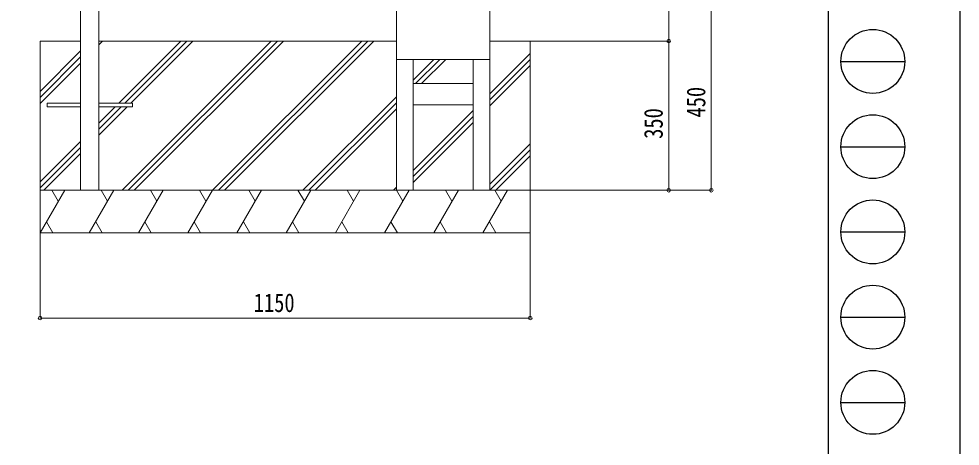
# Model space of a CAD drawing. Units: millimetres, scale not verified. Extents: x -4208 to 4205, y -2972 to 2970.
# Drawn here: x 1996 to 4205, y -1753 to -750 of the extents above; entities that cross this region are included whole.
import ezdxf
from ezdxf.enums import TextEntityAlignment as Align

# ---------------------------------------------------------------- set-up
doc = ezdxf.new("R2010")
doc.units = ezdxf.units.MM
doc.header["$LTSCALE"] = 10
for name, color, linetype, lineweight in [('0-3_YKK_A1', 120, 'Continuous', 18), ('0-4_YKK_D', 200, 'Continuous', 18), ('0-6_YSS_K', 92, 'Continuous', 18)]:
    doc.layers.add(name, color=color, linetype=linetype, lineweight=lineweight)
doc.layers.add('0-5_YKK_ZWAK', color=134, linetype='Continuous')
doc.styles.add('ＭＳ ゴシック', font='')
doc.styles.get('ＭＳ ゴシック').set_extended_font_data('MS Gothic')

msp = doc.modelspace()

# ---------------------------------------------------------------- linework, layer by layer
at = {"layer": '0-3_YKK_A1'}
for p, q in [((3101.02, -845.12), (2882.02, -845.12)), ((2921.02, -1152.12), (2921.02, -845.12)), ((3062.02, -1152.12), (3062.02, -845.12)), ((2921.02, -902.12), (3062.02, -902.12)), ((2062.52, -947.62), (2141.02, -947.62)), ((2921.02, -952.12), (3062.02, -952.12)), ((2141.02, -1152.12), (2184.02, -1152.12)), ((2882.02, -1152.12), (2921.02, -1152.12)), ((3062.02, -1152.12), (3101.02, -1152.12))]:
    msp.add_line(p, q, dxfattribs=at)
for points in [[(2141.02, 854.88), (2141.02, -702.12), (2141.02, -1152.12)], [(2184.02, 854.88), (2184.02, -702.12), (2184.02, -1152.12)], [(2882.02, 854.88), (2882.02, -702.12), (2882.02, -1152.12)], [(3101.02, 854.88), (3101.02, -702.12), (3101.02, -1152.12)], [(2141.02, -956.62), (2062.52, -956.62), (2062.52, -947.62)], [(2184.02, -947.62), (2262.52, -947.62), (2262.52, -956.62), (2184.02, -956.62)]]:
    msp.add_lwpolyline(points, dxfattribs=at)
at = {"layer": '0-4_YKK_D'}
for p, q in [((3621.02, -702.12), (3621.02, -1152.12)), ((3197.02, -802.12), (3522.02, -802.12)), ((3197.02, -802.12), (3522.02, -802.12)), ((3521.02, -802.12), (3521.02, -1152.12)), ((3197.02, -1152.12), (3622.02, -1152.12)), ((3197.02, -1152.12), (3522.02, -1152.12)), ((2046.02, -1253.12), (2046.02, -1453.12)), ((3196.02, -1253.12), (3196.02, -1453.12)), ((2046.02, -1452.12), (3196.02, -1452.12))]:
    msp.add_line(p, q, dxfattribs=at)
msp.add_lwpolyline([(3521.02, -802.12), (3521.02, -702.12), (3521.02, -574.72)], dxfattribs=at)
for centre in [(3521.02, -802.12), (3521.02, -802.12), (3521.02, -1152.12), (3621.02, -1152.12), (2046.02, -1452.12), (3196.02, -1452.12)]:
    msp.add_circle(centre, 4.25, dxfattribs=at)
at = {"layer": '0-5_YKK_ZWAK'}
for p, q in [((3895.02, 2775), (3895.02, -2525)), ((3925.02, -850), (4075.02, -850)), ((3925.02, -1050), (4075.02, -1050)), ((3925.02, -1250), (4075.02, -1250)), ((3925.02, -1450), (4075.02, -1450)), ((3925.02, -1650), (4075.02, -1650))]:
    msp.add_line(p, q, dxfattribs=at)
msp.add_lwpolyline([(-4205, -2970), (4205, -2970), (4205, 2970), (-4205, 2970)], close=True, dxfattribs=at)
for centre in [(4000.02, -850), (4000.02, -1050), (4000.02, -1250), (4000.02, -1450), (4000.02, -1650)]:
    msp.add_circle(centre, 75, dxfattribs=at)
at = {"layer": '0-6_YSS_K'}
for p, q in [((2046.02, -802.12), (2046.02, -1252.12)), ((2046.02, -802.12), (2141.02, -802.12)), ((2184.02, -802.12), (2882.02, -802.12)), ((2184.02, -810.66), (2192.56, -802.12)), ((2230.9, -947.62), (2376.4, -802.12)), ((2238.54, -1152.12), (2588.54, -802.12)), ((2245.05, -947.62), (2390.55, -802.12)), ((2252.68, -1152.12), (2602.68, -802.12)), ((2259.19, -947.62), (2404.69, -802.12)), ((2266.82, -1152.12), (2616.82, -802.12)), ((2450.67, -1152.12), (2800.67, -802.12)), ((2464.81, -1152.12), (2814.81, -802.12)), ((2478.95, -1152.12), (2828.95, -802.12)), ((3101.02, -802.12), (3196.02, -802.12)), ((3196.02, -802.12), (3196.02, -1252.12)), ((2046.02, -920.38), (2141.02, -825.38)), ((3101.02, -926.04), (3196.02, -831.04)), ((2046.02, -934.52), (2141.02, -839.52)), ((2046.02, -948.66), (2141.02, -853.66)), ((2921.02, -893.9), (2969.8, -845.12)), ((2926.94, -902.12), (2983.94, -845.12)), ((2941.08, -902.12), (2998.08, -845.12)), ((3101.02, -940.18), (3196.02, -845.18)), ((3101.02, -954.32), (3196.02, -859.32)), ((2662.8, -1152.12), (2882.02, -932.9)), ((2676.94, -1152.12), (2882.02, -947.05)), ((2184.02, -994.51), (2221.9, -956.62)), ((2184.02, -1008.65), (2236.05, -956.62)), ((2184.02, -1022.79), (2250.19, -956.62)), ((2691.08, -1152.12), (2882.02, -961.19)), ((2921.02, -1106.04), (3062.02, -965.04)), ((2921.02, -1120.18), (3062.02, -979.18)), ((2921.02, -1134.32), (3062.02, -993.32)), ((2046.02, -1132.51), (2141.02, -1037.51)), ((2046.02, -1146.65), (2141.02, -1051.65)), ((3101.02, -1138.17), (3196.02, -1043.17)), ((3101.21, -1152.12), (3196.02, -1057.31)), ((2054.69, -1152.12), (2141.02, -1065.79)), ((3115.35, -1152.12), (3196.02, -1071.45)), ((2874.93, -1152.12), (2882.02, -1145.04)), ((2046.02, -1152.12), (3196.02, -1152.12)), ((2046.02, -1252.12), (2103.75, -1152.12)), ((2073.75, -1152.12), (2088.75, -1178.1)), ((2161.49, -1252.12), (2219.22, -1152.12)), ((2189.22, -1152.12), (2204.22, -1178.1)), ((2276.96, -1252.12), (2334.69, -1152.12)), ((2304.69, -1152.12), (2319.69, -1178.1)), ((2392.43, -1252.12), (2450.16, -1152.12)), ((2420.16, -1152.12), (2435.16, -1178.1)), ((2507.9, -1252.12), (2565.64, -1152.12)), ((2535.64, -1152.12), (2550.64, -1178.1)), ((2623.37, -1252.12), (2681.11, -1152.12)), ((2651.11, -1152.12), (2666.11, -1178.1)), ((2738.84, -1252.12), (2796.58, -1152.12)), ((2766.58, -1152.12), (2781.58, -1178.1)), ((2854.31, -1252.12), (2912.05, -1152.12)), ((2882.05, -1152.12), (2897.05, -1178.1)), ((2969.78, -1252.12), (3027.52, -1152.12)), ((2997.52, -1152.12), (3012.52, -1178.1)), ((3085.25, -1252.12), (3142.99, -1152.12)), ((3112.99, -1152.12), (3127.99, -1178.1)), ((2076.02, -1252.12), (2061.02, -1226.14)), ((2191.49, -1252.12), (2176.49, -1226.14)), ((2306.96, -1252.12), (2291.96, -1226.14)), ((2422.43, -1252.12), (2407.43, -1226.14)), ((2537.9, -1252.12), (2522.9, -1226.14)), ((2653.37, -1252.12), (2638.37, -1226.14)), ((2768.84, -1252.12), (2753.84, -1226.14)), ((2884.31, -1252.12), (2869.31, -1226.14)), ((2999.78, -1252.12), (2984.78, -1226.14)), ((3115.25, -1252.12), (3100.25, -1226.14)), ((2046.02, -1252.12), (3196.02, -1252.12))]:
    msp.add_line(p, q, dxfattribs=at)

# ---------------------------------------------------------------- texts
at = {"layer": '0-4_YKK_D', "style": 'ＭＳ ゴシック', "width": 0.8}
for s, p in [('450', (3620.22, -981.52)), ('350', (3520.22, -1031.52))]:
    msp.add_text(s, height=43.99, rotation=90, dxfattribs=at).set_placement(p, align=Align.BOTTOM_LEFT)
msp.add_text('1150', height=43.99, dxfattribs=at).set_placement((2547.42, -1451.32), align=Align.BOTTOM_LEFT)

doc.saveas('drawing.dxf')
